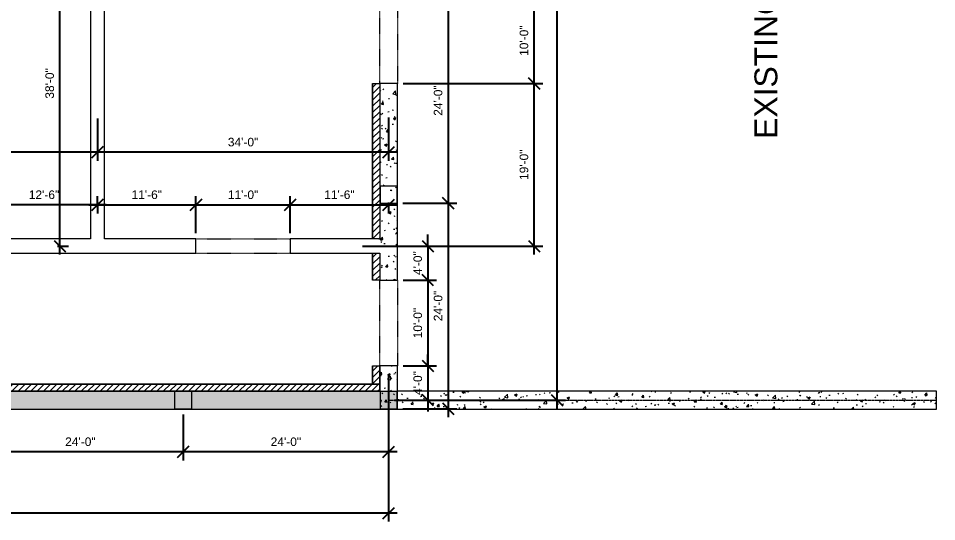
# Model space of a CAD drawing. Header units: inches. Extents: x 1913 to 24953, y -2945 to 1064.
# Drawn here: x 15982 to 17269, y -1905 to -1199 of the extents above; entities that cross this region are included whole.
import ezdxf

# ---------------------------------------------------------------- set-up
doc = ezdxf.new("R2010")
doc.units = ezdxf.units.IN
doc.header["$MEASUREMENT"] = 0
for name, pattern in [('Center 1_4_', [0.53125, 0.25, -0.09375, 0.09375, -0.09375]), ('Hidden 1_8_', [0.1875, 0.125, -0.0625]), ('Overhead 1_16_', [0.101562, 0.0625, -0.039062])]:
    doc.linetypes.add(name, pattern=pattern)
for name, color, linetype, lineweight in [('A-ANNO-DIMS', 211, 'Continuous', 9), ('A-COLS', 52, 'Continuous', 9), ('A-DETL-CNTR', 5, 'Center 1_4_', 9), ('A-DETL-HDLN', 90, 'Hidden 1_8_', 9), ('A-FLOR-OVHD', 1, 'Overhead 1_16_', 9), ('A-WALL', 113, 'Continuous', 13), ('A-WALL-PATT', 111, 'Continuous', 50), ('G-ANNO-TEXT', 231, 'Continuous', 9)]:
    doc.layers.add(name, color=color, linetype=linetype, lineweight=lineweight)
doc.styles.add('Arial', font='arial.ttf', dxfattribs={"height": 12})
doc.styles.add('Arial_1', font='arial.ttf', dxfattribs={"height": 20})
doc.dimstyles.new('Linear_-_3_32__Arial', dxfattribs={"dimscale": 12, "dimtxt": 12.243113, "dimasz": 1.333333, "dimexe": 1, "dimexo": 0.666667, "dimgap": 0.666667, "dimtad": 1, "dimdec": 5, "dimrnd": 0.03125, "dimzin": 1, "dimdsep": 46, "dimlunit": 4, "dimtxsty": 'Arial', "dimblk1": 'OBLIQUE', "dimblk2": 'OBLIQUE', "dimsah": 1, "dimcen": 0.09, "dimdle": 1, "dimazin": 0, "dimtfac": 1, "dimtdec": 4, "dimtix": 1, "dimtmove": 0, "dimatfit": 3, "dimfxl": 1, "dimtvp": 1, "dimtfill": 1, "dimfrac": 2, "dimtolj": 1, "dimtzin": 0, "dimarcsym": 2})
pattern_1 = [(50, (15633.552, 194.942), (36.72335, -3.213), [3.84, -42.24]), (355, (15633.552, 194.94), (-7.1044, 38.51274), [3.072, -33.792]), (100.451, (15636.612, 194.674), (29.62024, 35.29956), [3.263, -35.898]), (46.184, (15633.552, 205.18), (54.6425, -8.4752), [5.76, -63.36]), (96.636, (15638.106, 204.476), (47.854, 49.8752), [4.895, -53.848]), (351.184, (15633.55, 205.18), (47.8553, 49.8749), [4.608, -50.688]), (21, (15638.672, 202.622), (30.56126, -20.614), [3.84, -42.24]), (326, (15638.672, 202.62), (12.4577, 37.1283), [3.072, -33.792]), (71.451, (15641.22, 200.904), (43.02, 16.5135), [3.263, -35.898]), (37.5, (15633.552, 194.942), (0.6228, 17.04428), [1.69, -31.693, 1.69, -32.614, -33.92]), (37.5, (15633.552, 194.942), (0.6228, 17.04428), [-67.686, 1.69, -32.23]), (7.5, (15633.552, 194.942), (13.4694, 20.19387), [1.69, -17.869, 1.69, -30.925, -12.928]), (7.5, (15633.552, 194.942), (13.4694, 20.19387), [-52.173, 1.69, -11.238]), (327.5, (15622.134, 194.942), (27.33168, -1.155216), [1.69, -11.11, 1.69, -38.246, -52.992]), (327.5, (15622.134, 194.942), (27.33168, -1.155216), [-52.736, 1.69, -51.302]), (317.5, (15617.014, 194.942), (29.85903, 5.12498), [1.69, -14.95, 1.69, -24.832, -37.632]), (317.5, (15617.014, 194.942), (29.85903, 5.12498), [-43.162, 1.69, -35.942])]

# ---------------------------------------------------------------- blocks, each defined once
blk = doc.blocks.new('_Oblique')
at = {"color": 0, "linetype": 'ByBlock', "lineweight": -2}
blk.add_line((-0.5, -0.5), (0.5, 0.5), dxfattribs=at)
blk = doc.blocks.new('*D319')
at = {"layer": 'A-ANNO-DIMS', "color": 0, "lineweight": -2, "transparency": 16777216}
for p, q in [((16501.2, -1338.3), (16501.2, -1399.1)), ((16093.2, -1339.7), (16093.2, -1399.1)), ((16513.2, -1387.1), (16081.2, -1387.1))]:
    blk.add_line(p, q, dxfattribs=at)
at = {"layer": 'Defpoints', "color": 0, "lineweight": 0, "transparency": 16777216}
for p in [(16093.2, -1331.7), (16501.2, -1330.3), (16093.2, -1387.1)]:
    blk.add_point(p, dxfattribs=at)
at = {"layer": 'A-ANNO-DIMS', "color": 0, "lineweight": -2, "transparency": 16777216, "xscale": 16, "yscale": 16, "zscale": 16, "rotation": 180}
blk.add_blockref('_Oblique', (16093.2, -1387.1), dxfattribs=at)
at = {"layer": 'A-ANNO-DIMS', "color": 0, "lineweight": -2, "transparency": 16777216, "xscale": 16, "yscale": 16, "zscale": 16}
blk.add_blockref('_Oblique', (16501.2, -1387.1), dxfattribs=at)
at = {"layer": 'A-ANNO-DIMS', "color": 0, "lineweight": 0, "transparency": 16777216, "insert": (16297.2, -1373), "char_height": 12, "width": 62.383, "attachment_point": 5, "style": 'Arial'}
blk.add_mtext('\\A1;34\'-0"', dxfattribs=at)
blk = doc.blocks.new('*D320')
at = {"layer": 'A-ANNO-DIMS', "color": 0, "lineweight": -2, "transparency": 16777216}
for p, q in [((16093.2, -1339.7), (16093.2, -1399.1)), ((15673.2, -1512.6), (15673.2, -1375.1)), ((16105.2, -1387.1), (15661.2, -1387.1))]:
    blk.add_line(p, q, dxfattribs=at)
at = {"layer": 'Defpoints', "color": 0, "lineweight": 0, "transparency": 16777216}
for p in [(16093.2, -1331.7), (15673.2, -1387.1), (15673.2, -1520.6)]:
    blk.add_point(p, dxfattribs=at)
at = {"layer": 'A-ANNO-DIMS', "color": 0, "lineweight": -2, "transparency": 16777216, "xscale": 16, "yscale": 16, "zscale": 16, "rotation": 180}
blk.add_blockref('_Oblique', (15673.2, -1387.1), dxfattribs=at)
at = {"layer": 'A-ANNO-DIMS', "color": 0, "lineweight": -2, "transparency": 16777216, "xscale": 16, "yscale": 16, "zscale": 16}
blk.add_blockref('_Oblique', (16093.2, -1387.1), dxfattribs=at)
at = {"layer": 'A-ANNO-DIMS', "color": 0, "lineweight": 0, "transparency": 16777216, "insert": (15883.2, -1373), "char_height": 12, "width": 62.383, "attachment_point": 5, "style": 'Arial'}
blk.add_mtext('\\A1;35\'-0"', dxfattribs=at)
blk = doc.blocks.new('*D323')
at = {"layer": 'A-ANNO-DIMS', "color": 0, "lineweight": -2, "transparency": 16777216}
for p, q in [((16501.2, -1700.2), (16501.2, -1905.1)), ((14773.2, -1742.7), (14773.2, -1905.1)), ((16513.2, -1893.1), (14761.2, -1893.1))]:
    blk.add_line(p, q, dxfattribs=at)
at = {"layer": 'Defpoints', "color": 0, "lineweight": 0, "transparency": 16777216}
for p in [(16501.2, -1692.2), (14773.2, -1734.7), (14773.2, -1893.1)]:
    blk.add_point(p, dxfattribs=at)
at = {"layer": 'A-ANNO-DIMS', "color": 0, "lineweight": -2, "transparency": 16777216, "xscale": 16, "yscale": 16, "zscale": 16, "rotation": 180}
blk.add_blockref('_Oblique', (14773.2, -1893.1), dxfattribs=at)
at = {"layer": 'A-ANNO-DIMS', "color": 0, "lineweight": -2, "transparency": 16777216, "xscale": 16, "yscale": 16, "zscale": 16}
blk.add_blockref('_Oblique', (16501.2, -1893.1), dxfattribs=at)
at = {"layer": 'A-ANNO-DIMS', "color": 0, "lineweight": 0, "transparency": 16777216, "insert": (15637.2, -1879), "char_height": 12, "width": 73.459, "attachment_point": 5, "style": 'Arial'}
blk.add_mtext('\\A1;144\'-0"', dxfattribs=at)
blk = doc.blocks.new('*D324')
at = {"layer": 'A-ANNO-DIMS', "color": 0, "lineweight": -2, "transparency": 16777216}
for p, q in [((16737.1, 581.3), (16737.1, -1746.7)), ((16506.4, 569.3), (16749.1, 569.3)), ((16509.2, -1734.7), (16749.1, -1734.7))]:
    blk.add_line(p, q, dxfattribs=at)
at = {"layer": 'Defpoints', "color": 0, "lineweight": 0, "transparency": 16777216}
for p in [(16498.4, 569.3), (16501.2, -1734.7), (16737.1, -1734.7)]:
    blk.add_point(p, dxfattribs=at)
at = {"layer": 'A-ANNO-DIMS', "color": 0, "lineweight": -2, "transparency": 16777216, "xscale": 16, "yscale": 16, "zscale": 16}
for p, rotation in [((16737.1, 569.3), 90), ((16737.1, -1734.7), 270)]:
    blk.add_blockref('_Oblique', p, dxfattribs=dict(at, rotation=rotation))
at = {"layer": 'A-ANNO-DIMS', "color": 0, "lineweight": 0, "transparency": 16777216, "insert": (16722.9, -582.7), "char_height": 12, "width": 73.459, "attachment_point": 5, "rotation": 90, "style": 'Arial'}
blk.add_mtext('\\A1;192\'-0"', dxfattribs=at)
blk = doc.blocks.new('*D335')
at = {"layer": 'A-ANNO-DIMS', "color": 0, "lineweight": -2, "transparency": 16777216}
for p, q in [((16040.3, -1530.7), (16040.3, -1050.7)), ((16075.2, -1062.7), (16028.3, -1062.7)), ((16037, -1518.7), (16052.3, -1518.7))]:
    blk.add_line(p, q, dxfattribs=at)
at = {"layer": 'Defpoints', "color": 0, "lineweight": 0, "transparency": 16777216}
for p in [(16040.3, -1062.7), (16083.2, -1062.7), (16029, -1518.7)]:
    blk.add_point(p, dxfattribs=at)
at = {"layer": 'A-ANNO-DIMS', "color": 0, "lineweight": -2, "transparency": 16777216, "xscale": 16, "yscale": 16, "zscale": 16}
for p, rotation in [((16040.3, -1062.7), 90), ((16040.3, -1518.7), 270)]:
    blk.add_blockref('_Oblique', p, dxfattribs=dict(at, rotation=rotation))
at = {"layer": 'A-ANNO-DIMS', "color": 0, "lineweight": 0, "transparency": 16777216, "insert": (16026.2, -1290.7), "char_height": 12, "width": 62.383, "attachment_point": 5, "rotation": 90, "style": 'Arial'}
blk.add_mtext('\\A1;38\'-0"', dxfattribs=at)
blk = doc.blocks.new('*D337')
at = {"layer": 'A-ANNO-DIMS', "color": 0, "lineweight": -2, "transparency": 16777216}
for p, q in [((15943.2, -1500.7), (15943.2, -1448.9)), ((16093.2, -1464.2), (16093.2, -1448.9)), ((16105.2, -1460.9), (15931.2, -1460.9))]:
    blk.add_line(p, q, dxfattribs=at)
at = {"layer": 'Defpoints', "color": 0, "lineweight": 0, "transparency": 16777216}
for p in [(15943.2, -1460.9), (16093.2, -1472.2), (15943.2, -1508.7)]:
    blk.add_point(p, dxfattribs=at)
at = {"layer": 'A-ANNO-DIMS', "color": 0, "lineweight": -2, "transparency": 16777216, "xscale": 16, "yscale": 16, "zscale": 16, "rotation": 180}
blk.add_blockref('_Oblique', (15943.2, -1460.9), dxfattribs=at)
at = {"layer": 'A-ANNO-DIMS', "color": 0, "lineweight": -2, "transparency": 16777216, "xscale": 16, "yscale": 16, "zscale": 16}
blk.add_blockref('_Oblique', (16093.2, -1460.9), dxfattribs=at)
at = {"layer": 'A-ANNO-DIMS', "color": 0, "lineweight": 0, "transparency": 16777216, "insert": (16018.2, -1446.8), "char_height": 12, "width": 62.383, "attachment_point": 5, "style": 'Arial'}
blk.add_mtext('\\A1;12\'-6"', dxfattribs=at)
blk = doc.blocks.new('*D347')
at = {"layer": 'A-ANNO-DIMS', "color": 0, "lineweight": -2, "transparency": 16777216}
for p, q in [((16213.2, -1754.7), (16213.2, -1819.2)), ((16501.2, -1754.7), (16501.2, -1819.2)), ((16513.2, -1807.2), (16201.2, -1807.2))]:
    blk.add_line(p, q, dxfattribs=at)
at = {"layer": 'Defpoints', "color": 0, "lineweight": 0, "transparency": 16777216}
for p in [(16213.2, -1746.7), (16501.2, -1746.7), (16213.2, -1807.2)]:
    blk.add_point(p, dxfattribs=at)
at = {"layer": 'A-ANNO-DIMS', "color": 0, "lineweight": -2, "transparency": 16777216, "xscale": 16, "yscale": 16, "zscale": 16, "rotation": 180}
blk.add_blockref('_Oblique', (16213.2, -1807.2), dxfattribs=at)
at = {"layer": 'A-ANNO-DIMS', "color": 0, "lineweight": -2, "transparency": 16777216, "xscale": 16, "yscale": 16, "zscale": 16}
blk.add_blockref('_Oblique', (16501.2, -1807.2), dxfattribs=at)
at = {"layer": 'A-ANNO-DIMS', "color": 0, "lineweight": 0, "transparency": 16777216, "insert": (16357.2, -1793.1), "char_height": 12, "width": 62.383, "attachment_point": 5, "style": 'Arial'}
blk.add_mtext('\\A1;24\'-0"', dxfattribs=at)
blk = doc.blocks.new('*D348')
at = {"layer": 'A-ANNO-DIMS', "color": 0, "lineweight": -2, "transparency": 16777216}
for p, q in [((15925.2, -1754.7), (15925.2, -1819.2)), ((16213.2, -1754.7), (16213.2, -1819.2)), ((16225.2, -1807.2), (15913.2, -1807.2))]:
    blk.add_line(p, q, dxfattribs=at)
at = {"layer": 'Defpoints', "color": 0, "lineweight": 0, "transparency": 16777216}
for p in [(15925.2, -1746.7), (16213.2, -1746.7), (15925.2, -1807.2)]:
    blk.add_point(p, dxfattribs=at)
at = {"layer": 'A-ANNO-DIMS', "color": 0, "lineweight": -2, "transparency": 16777216, "xscale": 16, "yscale": 16, "zscale": 16, "rotation": 180}
blk.add_blockref('_Oblique', (15925.2, -1807.2), dxfattribs=at)
at = {"layer": 'A-ANNO-DIMS', "color": 0, "lineweight": -2, "transparency": 16777216, "xscale": 16, "yscale": 16, "zscale": 16}
blk.add_blockref('_Oblique', (16213.2, -1807.2), dxfattribs=at)
at = {"layer": 'A-ANNO-DIMS', "color": 0, "lineweight": 0, "transparency": 16777216, "insert": (16069.2, -1793.1), "char_height": 12, "width": 103.972, "attachment_point": 5, "style": 'Arial'}
blk.add_mtext('\\A1;24\'-0"', dxfattribs=at)
blk = doc.blocks.new('*D358')
at = {"layer": 'A-ANNO-DIMS', "color": 0, "lineweight": -2, "transparency": 16777216}
for p, q in [((16556.2, -1518.7), (16556.2, -1502.7)), ((16464.5, -1518.7), (16568.2, -1518.7)), ((16556.2, -1518.7), (16556.2, -1566.7)), ((16521.7, -1566.7), (16568.2, -1566.7)), ((16556.2, -1566.7), (16556.2, -1582.7))]:
    blk.add_line(p, q, dxfattribs=at)
at = {"layer": 'Defpoints', "color": 0, "lineweight": 0, "transparency": 16777216}
for p in [(16456.5, -1518.7), (16513.7, -1566.7), (16556.2, -1566.7)]:
    blk.add_point(p, dxfattribs=at)
at = {"layer": 'A-ANNO-DIMS', "color": 0, "lineweight": -2, "transparency": 16777216, "xscale": 16, "yscale": 16, "zscale": 16}
for p, rotation in [((16556.2, -1518.7), 270), ((16556.2, -1566.7), 90)]:
    blk.add_blockref('_Oblique', p, dxfattribs=dict(at, rotation=rotation))
at = {"layer": 'A-ANNO-DIMS', "color": 0, "lineweight": 0, "transparency": 16777216, "insert": (16542, -1542.7), "char_height": 12, "width": 62.383, "attachment_point": 5, "rotation": 90, "style": 'Arial'}
blk.add_mtext('\\A1;4\'-0"', dxfattribs=at)
blk = doc.blocks.new('*D359')
at = {"layer": 'A-ANNO-DIMS', "color": 0, "lineweight": -2, "transparency": 16777216}
for p, q in [((16556.2, -1554.7), (16556.2, -1698.7)), ((16521.7, -1566.7), (16568.2, -1566.7)), ((16521.7, -1686.7), (16568.2, -1686.7))]:
    blk.add_line(p, q, dxfattribs=at)
at = {"layer": 'Defpoints', "color": 0, "lineweight": 0, "transparency": 16777216}
for p in [(16513.7, -1566.7), (16513.7, -1686.7), (16556.2, -1686.7)]:
    blk.add_point(p, dxfattribs=at)
at = {"layer": 'A-ANNO-DIMS', "color": 0, "lineweight": -2, "transparency": 16777216, "xscale": 16, "yscale": 16, "zscale": 16}
for p, rotation in [((16556.2, -1566.7), 90), ((16556.2, -1686.7), 270)]:
    blk.add_blockref('_Oblique', p, dxfattribs=dict(at, rotation=rotation))
at = {"layer": 'A-ANNO-DIMS', "color": 0, "lineweight": 0, "transparency": 16777216, "insert": (16542, -1626.7), "char_height": 12, "width": 51.308, "attachment_point": 5, "rotation": 90, "style": 'Arial'}
blk.add_mtext('\\A1;10\'-0"', dxfattribs=at)
blk = doc.blocks.new('*D360')
at = {"layer": 'A-ANNO-DIMS', "color": 0, "lineweight": -2, "transparency": 16777216}
for p, q in [((16556.2, -1686.7), (16556.2, -1670.7)), ((16521.7, -1686.7), (16568.2, -1686.7)), ((16556.2, -1686.7), (16556.2, -1734.7)), ((16509.2, -1734.7), (16568.2, -1734.7)), ((16556.2, -1734.7), (16556.2, -1750.7))]:
    blk.add_line(p, q, dxfattribs=at)
at = {"layer": 'Defpoints', "color": 0, "lineweight": 0, "transparency": 16777216}
for p in [(16513.7, -1686.7), (16501.2, -1734.7), (16556.2, -1734.7)]:
    blk.add_point(p, dxfattribs=at)
at = {"layer": 'A-ANNO-DIMS', "color": 0, "lineweight": -2, "transparency": 16777216, "xscale": 16, "yscale": 16, "zscale": 16}
for p, rotation in [((16556.2, -1686.7), 270), ((16556.2, -1734.7), 90)]:
    blk.add_blockref('_Oblique', p, dxfattribs=dict(at, rotation=rotation))
at = {"layer": 'A-ANNO-DIMS', "color": 0, "lineweight": 0, "transparency": 16777216, "insert": (16542, -1710.7), "char_height": 12, "width": 62.383, "attachment_point": 5, "rotation": 90, "style": 'Arial'}
blk.add_mtext('\\A1;4\'-0"', dxfattribs=at)
blk = doc.blocks.new('*D382')
at = {"layer": 'A-ANNO-DIMS', "color": 0, "lineweight": -2, "transparency": 16777216}
for p, q in [((16521.7, -1170.7), (16596.6, -1170.7)), ((16584.6, -1158.7), (16584.6, -1470.7)), ((16521.2, -1458.7), (16596.6, -1458.7))]:
    blk.add_line(p, q, dxfattribs=at)
at = {"layer": 'Defpoints', "color": 0, "lineweight": 0, "transparency": 16777216}
for p in [(16513.7, -1170.7), (16513.2, -1458.7), (16584.6, -1458.7)]:
    blk.add_point(p, dxfattribs=at)
at = {"layer": 'A-ANNO-DIMS', "color": 0, "lineweight": -2, "transparency": 16777216, "xscale": 16, "yscale": 16, "zscale": 16}
for p, rotation in [((16584.6, -1170.7), 90), ((16584.6, -1458.7), 270)]:
    blk.add_blockref('_Oblique', p, dxfattribs=dict(at, rotation=rotation))
at = {"layer": 'A-ANNO-DIMS', "color": 0, "lineweight": 0, "transparency": 16777216, "insert": (16570.5, -1314.7), "char_height": 12, "width": 62.383, "attachment_point": 5, "rotation": 90, "style": 'Arial'}
blk.add_mtext('\\A1;24\'-0"', dxfattribs=at)
blk = doc.blocks.new('*D383')
at = {"layer": 'A-ANNO-DIMS', "color": 0, "lineweight": -2, "transparency": 16777216}
for p, q in [((16584.6, -1446.7), (16584.6, -1758.7)), ((16521.2, -1458.7), (16596.6, -1458.7)), ((16521.2, -1746.7), (16596.6, -1746.7))]:
    blk.add_line(p, q, dxfattribs=at)
at = {"layer": 'Defpoints', "color": 0, "lineweight": 0, "transparency": 16777216}
for p in [(16513.2, -1458.7), (16513.2, -1746.7), (16584.6, -1746.7)]:
    blk.add_point(p, dxfattribs=at)
at = {"layer": 'A-ANNO-DIMS', "color": 0, "lineweight": -2, "transparency": 16777216, "xscale": 16, "yscale": 16, "zscale": 16}
for p, rotation in [((16584.6, -1458.7), 90), ((16584.6, -1746.7), 270)]:
    blk.add_blockref('_Oblique', p, dxfattribs=dict(at, rotation=rotation))
at = {"layer": 'A-ANNO-DIMS', "color": 0, "lineweight": 0, "transparency": 16777216, "insert": (16570.5, -1602.7), "char_height": 12, "width": 62.383, "attachment_point": 5, "rotation": 90, "style": 'Arial'}
blk.add_mtext('\\A1;24\'-0"', dxfattribs=at)
blk = doc.blocks.new('*D387')
at = {"layer": 'A-ANNO-DIMS', "color": 0, "lineweight": -2, "transparency": 16777216}
for p, q in [((16705.1, -1530.7), (16705.1, -1278.7)), ((16521.7, -1290.7), (16717.1, -1290.7)), ((16509.2, -1518.7), (16717.1, -1518.7))]:
    blk.add_line(p, q, dxfattribs=at)
at = {"layer": 'Defpoints', "color": 0, "lineweight": 0, "transparency": 16777216}
for p in [(16513.7, -1290.7), (16705.1, -1290.7), (16501.2, -1518.7)]:
    blk.add_point(p, dxfattribs=at)
at = {"layer": 'A-ANNO-DIMS', "color": 0, "lineweight": -2, "transparency": 16777216, "xscale": 16, "yscale": 16, "zscale": 16}
for p, rotation in [((16705.1, -1290.7), 90), ((16705.1, -1518.7), 270)]:
    blk.add_blockref('_Oblique', p, dxfattribs=dict(at, rotation=rotation))
at = {"layer": 'A-ANNO-DIMS', "color": 0, "lineweight": 0, "transparency": 16777216, "insert": (16690.9, -1404.7), "char_height": 12, "width": 62.383, "attachment_point": 5, "rotation": 90, "style": 'Arial'}
blk.add_mtext('\\A1;19\'-0"', dxfattribs=at)
blk = doc.blocks.new('*D388')
at = {"layer": 'A-ANNO-DIMS', "color": 0, "lineweight": -2, "transparency": 16777216}
for p, q in [((16521.7, -1170.7), (16717.1, -1170.7)), ((16705.1, -1302.7), (16705.1, -1158.7)), ((16521.7, -1290.7), (16717.1, -1290.7))]:
    blk.add_line(p, q, dxfattribs=at)
at = {"layer": 'Defpoints', "color": 0, "lineweight": 0, "transparency": 16777216}
for p in [(16513.7, -1170.7), (16705.1, -1170.7), (16513.7, -1290.7)]:
    blk.add_point(p, dxfattribs=at)
at = {"layer": 'A-ANNO-DIMS', "color": 0, "lineweight": -2, "transparency": 16777216, "xscale": 16, "yscale": 16, "zscale": 16}
for p, rotation in [((16705.1, -1170.7), 90), ((16705.1, -1290.7), 270)]:
    blk.add_blockref('_Oblique', p, dxfattribs=dict(at, rotation=rotation))
at = {"layer": 'A-ANNO-DIMS', "color": 0, "lineweight": 0, "transparency": 16777216, "insert": (16690.9, -1230.7), "char_height": 12, "width": 62.383, "attachment_point": 5, "rotation": 90, "style": 'Arial'}
blk.add_mtext('\\A1;10\'-0"', dxfattribs=at)
blk = doc.blocks.new('*D404')
at = {"layer": 'A-ANNO-DIMS', "color": 0, "lineweight": -2, "transparency": 16777216}
for p, q in [((16231.2, -1500.7), (16231.2, -1448.9)), ((16081.2, -1460.9), (16243.2, -1460.9)), ((16093.2, -1457.6), (16093.2, -1472.9))]:
    blk.add_line(p, q, dxfattribs=at)
at = {"layer": 'Defpoints', "color": 0, "lineweight": 0, "transparency": 16777216}
for p in [(16093.2, -1449.6), (16231.2, -1460.9), (16231.2, -1508.7)]:
    blk.add_point(p, dxfattribs=at)
at = {"layer": 'A-ANNO-DIMS', "color": 0, "lineweight": -2, "transparency": 16777216, "xscale": 16, "yscale": 16, "zscale": 16, "rotation": 180}
blk.add_blockref('_Oblique', (16093.2, -1460.9), dxfattribs=at)
at = {"layer": 'A-ANNO-DIMS', "color": 0, "lineweight": -2, "transparency": 16777216, "xscale": 16, "yscale": 16, "zscale": 16}
blk.add_blockref('_Oblique', (16231.2, -1460.9), dxfattribs=at)
at = {"layer": 'A-ANNO-DIMS', "color": 0, "lineweight": 0, "transparency": 16777216, "insert": (16162.2, -1446.8), "char_height": 12, "width": 62.383, "attachment_point": 5, "style": 'Arial'}
blk.add_mtext('\\A1;11\'-6"', dxfattribs=at)
blk = doc.blocks.new('*D405')
at = {"layer": 'A-ANNO-DIMS', "color": 0, "lineweight": -2, "transparency": 16777216}
for p, q in [((16231.2, -1500.7), (16231.2, -1448.9)), ((16363.2, -1500.7), (16363.2, -1448.9)), ((16219.2, -1460.9), (16375.2, -1460.9))]:
    blk.add_line(p, q, dxfattribs=at)
at = {"layer": 'Defpoints', "color": 0, "lineweight": 0, "transparency": 16777216}
for p in [(16363.2, -1460.9), (16231.2, -1508.7), (16363.2, -1508.7)]:
    blk.add_point(p, dxfattribs=at)
at = {"layer": 'A-ANNO-DIMS', "color": 0, "lineweight": -2, "transparency": 16777216, "xscale": 16, "yscale": 16, "zscale": 16, "rotation": 180}
blk.add_blockref('_Oblique', (16231.2, -1460.9), dxfattribs=at)
at = {"layer": 'A-ANNO-DIMS', "color": 0, "lineweight": -2, "transparency": 16777216, "xscale": 16, "yscale": 16, "zscale": 16}
blk.add_blockref('_Oblique', (16363.2, -1460.9), dxfattribs=at)
at = {"layer": 'A-ANNO-DIMS', "color": 0, "lineweight": 0, "transparency": 16777216, "insert": (16297.2, -1446.8), "char_height": 12, "width": 62.383, "attachment_point": 5, "style": 'Arial'}
blk.add_mtext('\\A1;11\'-0"', dxfattribs=at)
blk = doc.blocks.new('*D406')
at = {"layer": 'A-ANNO-DIMS', "color": 0, "lineweight": -2, "transparency": 16777216}
for p, q in [((16363.2, -1500.7), (16363.2, -1448.9)), ((16351.2, -1460.9), (16513.2, -1460.9)), ((16501.2, -1457.6), (16501.2, -1472.9))]:
    blk.add_line(p, q, dxfattribs=at)
at = {"layer": 'Defpoints', "color": 0, "lineweight": 0, "transparency": 16777216}
for p in [(16501.2, -1449.6), (16501.2, -1460.9), (16363.2, -1508.7)]:
    blk.add_point(p, dxfattribs=at)
at = {"layer": 'A-ANNO-DIMS', "color": 0, "lineweight": -2, "transparency": 16777216, "xscale": 16, "yscale": 16, "zscale": 16, "rotation": 180}
blk.add_blockref('_Oblique', (16363.2, -1460.9), dxfattribs=at)
at = {"layer": 'A-ANNO-DIMS', "color": 0, "lineweight": -2, "transparency": 16777216, "xscale": 16, "yscale": 16, "zscale": 16}
blk.add_blockref('_Oblique', (16501.2, -1460.9), dxfattribs=at)
at = {"layer": 'A-ANNO-DIMS', "color": 0, "lineweight": 0, "transparency": 16777216, "insert": (16432.2, -1446.8), "char_height": 12, "width": 62.383, "attachment_point": 5, "style": 'Arial'}
blk.add_mtext('\\A1;11\'-6"', dxfattribs=at)

msp = doc.modelspace()

# ---------------------------------------------------------------- hatches: boundary and pattern name
at = {"lineweight": 0, "ltscale": 0.5}
h = msp.add_hatch(dxfattribs=at)
h.set_pattern_fill('ANSI31', color=256, scale=50)
h.paths.add_polyline_path([(16488.653809, -1528.706329), (16478.653809, -1528.706329), (16478.653809, -1566.706329), (16488.653809, -1566.706329)])
h.paths.add_polyline_path([(16488.653809, -1290.706329), (16478.653809, -1290.706329), (16478.653809, -1508.706329), (16488.653809, -1508.706329)])
h = msp.add_hatch(dxfattribs=at)
h.set_pattern_fill('ANSI31', color=256, scale=50)
h.paths.add_polyline_path([(16488.653809, -1686.706329), (16478.653809, -1686.706329), (16478.653809, -1712.206329), (16488.653809, -1712.206329)])
h.paths.add_polyline_path([(16488.653809, -1712.206329), (16478.653809, -1712.206329), (15119.153809, -1712.206329), (15119.153809, -1722.206329), (16488.653809, -1722.206329)])
at = {"layer": 'A-COLS', "lineweight": 0}
h = msp.add_hatch(dxfattribs=at)
h.set_pattern_fill('FP_1', color=256, style=0, pattern_type=2)
h.set_pattern_definition(pattern_1)
h.paths.add_polyline_path([(16489.153809, -1746.706329), (16489.153809, -1722.706329), (16513.153809, -1722.706329), (16513.153809, -1746.706329)], flags=0)
at = {"layer": 'A-FLOR-OVHD', "lineweight": 0, "true_color": 0x636466}
h = msp.add_hatch(dxfattribs=at)
h.set_pattern_fill('FP_1', color=251, style=0, pattern_type=2)
h.set_pattern_definition(pattern_1)
h.paths.add_polyline_path([(16488.653809, -1686.706329), (16513.653809, -1686.706329), (16513.653809, -1722.206329), (16488.653809, -1722.206329)], flags=0)
h = msp.add_hatch(dxfattribs=at)
h.set_pattern_fill('FP_1', color=251, style=0, pattern_type=2)
h.set_pattern_definition(pattern_1)
h.paths.add_polyline_path([(16513.653809, -1722.206329), (16513.653809, -1747.206329), (14760.653809, -1747.206329), (14760.653809, -1722.206329), (14785.653809, -1722.206329), (15099.153809, -1722.206329), (15119.153809, -1722.206329), (16488.653809, -1722.206329)], flags=0)
at = {"layer": 'A-WALL-PATT', "lineweight": 0}
h = msp.add_hatch(dxfattribs=at)
h.set_pattern_fill('FP_1', color=256, style=0, pattern_type=2)
h.set_pattern_definition(pattern_1)
h.paths.add_polyline_path([(16488.653809, -1290.706329), (16513.653809, -1290.706329), (16513.653809, -1566.706329), (16488.653809, -1566.706329), (16488.653809, -1528.706329), (16488.653809, -1508.706329)], flags=0)
h = msp.add_hatch(dxfattribs=at)
h.set_pattern_fill('FP_1', color=256, style=0, pattern_type=2)
h.set_pattern_definition(pattern_1)
h.paths.add_polyline_path([(16513.653809, -1747.206329), (16513.653809, -1722.206329), (17269.153809, -1722.206329), (17269.153809, -1747.206329)], flags=0)

# ---------------------------------------------------------------- linework, layer by layer
at = {"color": 5, "lineweight": 0, "ltscale": 0.5}
for p, q in [((16488.653809, -1722.206329), (16488.653809, -1686.706329)), ((15119.153809, -1722.206329), (16488.653809, -1722.206329))]:
    msp.add_line(p, q, dxfattribs=at)
for points in [[(16488.653809, -1508.706329), (16478.653809, -1508.706329), (16478.653809, -1290.706329), (16488.653809, -1290.706329)], [(16478.653809, -1528.706329), (16488.653809, -1528.706329), (16488.653809, -1566.706329), (16478.653809, -1566.706329)], [(16478.653809, -1686.706329), (16488.653809, -1686.706329), (16488.653809, -1712.206329), (16478.653809, -1712.206329)], [(15119.153809, -1712.206329), (16488.653809, -1712.206329), (16488.653809, -1722.206329), (15119.153809, -1722.206329)]]:
    msp.add_lwpolyline(points, close=True, dxfattribs=at)
at = {"layer": 'A-COLS', "lineweight": 0}
for p, q in [((16513.153809, -1434.706329), (16489.153809, -1434.706329)), ((16489.153809, -1434.706329), (16489.153809, -1458.706329)), ((16513.153809, -1458.706329), (16513.153809, -1434.706329)), ((16489.153809, -1458.706329), (16513.153809, -1458.706329)), ((16225.153809, -1722.706329), (16201.153809, -1722.706329)), ((16201.153809, -1722.706329), (16201.153809, -1746.706329)), ((16225.153809, -1746.706329), (16225.153809, -1722.706329)), ((16513.153809, -1722.706329), (16489.153809, -1722.706329)), ((16489.153809, -1722.706329), (16489.153809, -1746.706329)), ((16513.153809, -1746.706329), (16513.153809, -1722.706329)), ((16201.153809, -1746.706329), (16225.153809, -1746.706329)), ((16489.153809, -1746.706329), (16513.153809, -1746.706329))]:
    msp.add_line(p, q, dxfattribs=at)
at = {"layer": 'A-DETL-CNTR', "lineweight": 0}
for p, q in [((16513.653809, -1290.706329), (16488.653809, -1290.706329)), ((16231.153809, -1528.706329), (16231.153809, -1508.706329)), ((16363.153809, -1508.706329), (16363.153809, -1528.706329)), ((16501.153809, -1734.706329), (17269.153809, -1734.706329))]:
    msp.add_line(p, q, dxfattribs=at)
at = {"layer": 'A-DETL-HDLN', "lineweight": 0}
for p, q in [((16488.653809, -1566.706329), (16513.653809, -1566.706329)), ((16513.653809, -1686.706329), (16488.653809, -1686.706329))]:
    msp.add_line(p, q, dxfattribs=at)
at = {"layer": 'A-FLOR-OVHD', "lineweight": 0}
for p, q in [((16488.653809, -1290.706329), (16488.653809, -1170.706329)), ((16513.653809, -1170.706329), (16513.653809, -1290.706329)), ((16231.153809, -1508.706329), (16363.153809, -1508.706329)), ((16231.153809, -1528.706329), (16363.153809, -1528.706329)), ((16488.653809, -1686.706329), (16488.653809, -1566.706329)), ((16513.653809, -1566.706329), (16513.653809, -1686.706329))]:
    msp.add_line(p, q, dxfattribs=at)
at = {"layer": 'A-WALL', "lineweight": 0}
for p, q in [((16083.153809, -1062.706329), (16083.153809, -1508.706329)), ((16103.153809, -1508.706329), (16103.153809, -1062.706329)), ((16488.653809, -1290.706329), (16488.653809, -1508.706329)), ((16513.653809, -1290.706329), (16488.653809, -1290.706329)), ((16513.653809, -1566.706329), (16513.653809, -1290.706329)), ((16083.153809, -1508.706329), (15943.153809, -1508.706329)), ((16231.153809, -1508.706329), (16103.153809, -1508.706329)), ((16231.153809, -1528.706329), (16231.153809, -1508.706329)), ((16488.653809, -1508.706329), (16363.153809, -1508.706329)), ((16363.153809, -1508.706329), (16363.153809, -1528.706329)), ((15943.153809, -1528.706329), (16231.153809, -1528.706329)), ((16363.153809, -1528.706329), (16488.653809, -1528.706329)), ((16488.653809, -1528.706329), (16488.653809, -1566.706329)), ((16488.653809, -1566.706329), (16513.653809, -1566.706329)), ((16488.653809, -1686.706329), (16488.653809, -1722.206329)), ((16513.653809, -1686.706329), (16488.653809, -1686.706329)), ((16513.653809, -1747.206329), (16513.653809, -1686.706329)), ((16488.653809, -1722.206329), (15119.153809, -1722.206329)), ((17269.153809, -1722.206329), (16513.653809, -1722.206329)), ((17269.153809, -1747.206329), (17269.153809, -1722.206329)), ((14760.653809, -1747.206329), (17269.153809, -1747.206329))]:
    msp.add_line(p, q, dxfattribs=at)
at = {"layer": 'A-WALL', "color": 5, "lineweight": 0}
for p, q in [((16478.653809, -1290.706329), (16478.653809, -1508.706329)), ((16478.653809, -1528.706329), (16478.653809, -1566.706329)), ((16478.653809, -1686.706329), (16478.653809, -1712.206329)), ((16478.653809, -1712.206329), (15119.153809, -1712.206329))]:
    msp.add_line(p, q, dxfattribs=at)

# ---------------------------------------------------------------- texts
at = {"layer": 'G-ANNO-TEXT', "color": 7, "lineweight": 0, "insert": (17013.855128, -1368.4558), "char_height": 32, "width": 788.204, "attachment_point": 1, "rotation": 90, "style": 'Arial_1'}
msp.add_mtext('EXISTING PRODUCTION AREA', dxfattribs=at)

# ---------------------------------------------------------------- dimensions: what is measured, and where the dimension line sits
at = {"layer": 'A-ANNO-DIMS', "color": 1, "lineweight": 0}
for base, p1, p2, picture, middle in [((16737.051027, -1734.706329), (16498.427032, 569.293671), (16501.153809, -1734.706329), '*D324', (16722.924151, -582.706329)), ((16040.31386, -1062.706329), (16029.000151, -1518.706329), (16083.153809, -1062.706329), '*D335', (16026.182891, -1290.706329)), ((16584.594147, -1458.706329), (16513.653809, -1170.706329), (16513.153809, -1458.706329), '*D382', (16570.467271, -1314.706329)), ((16705.051027, -1170.706329), (16513.653809, -1290.706329), (16513.653809, -1170.706329), '*D388', (16690.924151, -1230.706329)), ((16705.051027, -1290.706329), (16501.153809, -1518.706329), (16513.653809, -1290.706329), '*D387', (16690.924151, -1404.706329)), ((16584.594147, -1746.706329), (16513.153809, -1458.706329), (16513.153809, -1746.706329), '*D383', (16570.467271, -1602.706329)), ((16556.155301, -1566.706329), (16456.456395, -1518.706329), (16513.653809, -1566.706329), '*D358', (16542.028425, -1542.706329)), ((16556.155301, -1686.706329), (16513.653809, -1566.706329), (16513.653809, -1686.706329), '*D359', (16542.028425, -1626.706329)), ((16556.155301, -1734.706329), (16513.653809, -1686.706329), (16501.153809, -1734.706329), '*D360', (16542.028425, -1710.706329))]:
    dim = msp.add_linear_dim(base=base, p1=p1, p2=p2, angle=90, dimstyle='Linear_-_3_32__Arial', override={"dimpost": '<>', "dimfxl": 60, "dimtfill": 0}, dxfattribs=at)
    dim.commit()
    dim.dimension.update_dxf_attribs({"geometry": picture, "text_midpoint": middle})
for base, p1, p2, picture, middle in [((15673.153809, -1387.119895), (16093.153809, -1331.656259), (15673.153809, -1520.598582), '*D320', (15883.153809, -1372.988926)), ((16093.153809, -1387.119895), (16501.153809, -1330.256871), (16093.153809, -1331.656259), '*D319', (16297.153809, -1372.988926)), ((15943.153809, -1460.916435), (16093.153809, -1472.230144), (15943.153809, -1508.706329), '*D337', (16018.153809, -1446.789559)), ((16231.153809, -1460.916435), (16093.153809, -1449.602727), (16231.153809, -1508.706329), '*D404', (16162.153809, -1446.789559)), ((16363.153809, -1460.916435), (16231.153809, -1508.706329), (16363.153809, -1508.706329), '*D405', (16297.153809, -1446.789559)), ((16501.153809, -1460.916435), (16363.153809, -1508.706329), (16501.153809, -1449.602727), '*D406', (16432.153809, -1446.789559)), ((14773.153809, -1893.093741), (16501.153809, -1692.164098), (14773.153809, -1734.706329), '*D323', (15637.153809, -1878.966865)), ((15925.153809, -1807.216663), (16213.153809, -1746.706329), (15925.153809, -1746.706329), '*D348', (16069.153809, -1793.089787)), ((16213.153809, -1807.216663), (16501.153809, -1746.706329), (16213.153809, -1746.706329), '*D347', (16357.153809, -1793.089787))]:
    dim = msp.add_linear_dim(base=base, p1=p1, p2=p2, dimstyle='Linear_-_3_32__Arial', override={"dimpost": '<>', "dimfxl": 60, "dimtfill": 0}, dxfattribs=at)
    dim.commit()
    dim.dimension.update_dxf_attribs({"geometry": picture, "text_midpoint": middle})

doc.saveas('drawing.dxf')
